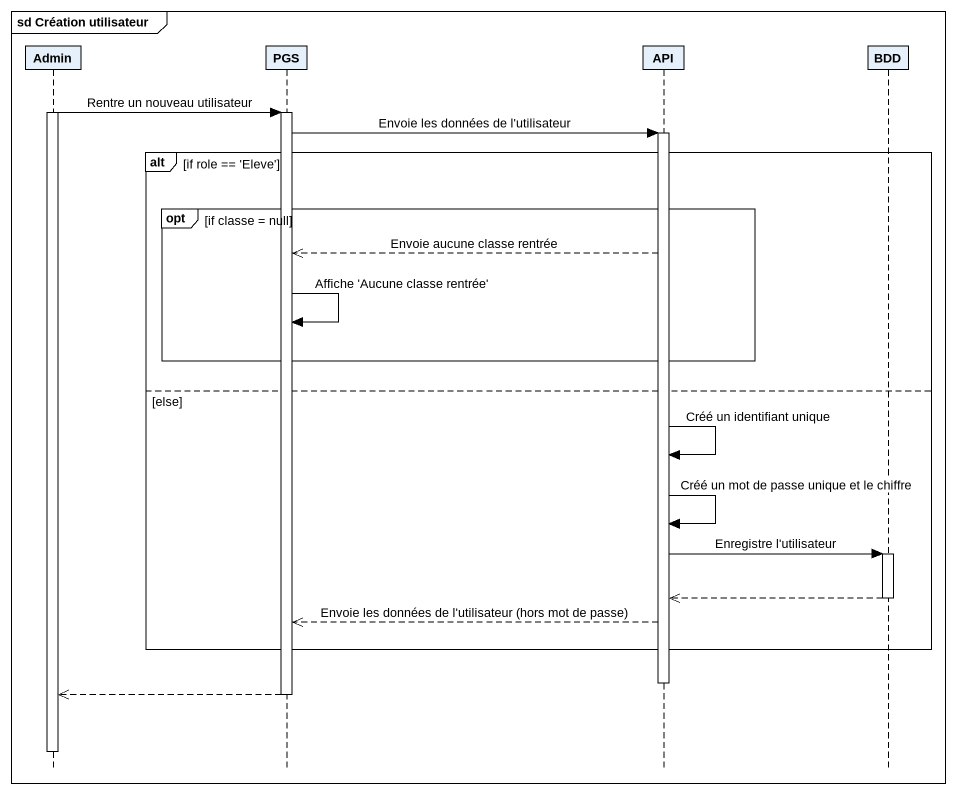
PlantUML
@startuml
mainframe sd Création utilisateur
hide footbox
participant Admin
participant PGS
participant API
participant BDD

activate Admin
Admin -> PGS : Rentre un nouveau utilisateur
activate PGS
PGS -> API : Envoie les données de l'utilisateur
activate API
alt if role == 'Eleve'
  opt if classe = null
    API -->> PGS : Envoie aucune classe rentrée
    PGS -> PGS : Affiche 'Aucune classe rentrée'
  end
else else
  API -> API : Créé un identifiant unique
  API -> API : Créé un mot de passe unique et le chiffre
  API -> BDD : Enregistre l'utilisateur
  activate BDD
  BDD -->> API
  deactivate BDD
  API -->> PGS : Envoie les données de l'utilisateur (hors mot de passe)
end
deactivate API
PGS -->> Admin
deactivate PGS
deactivate Admin
@enduml
